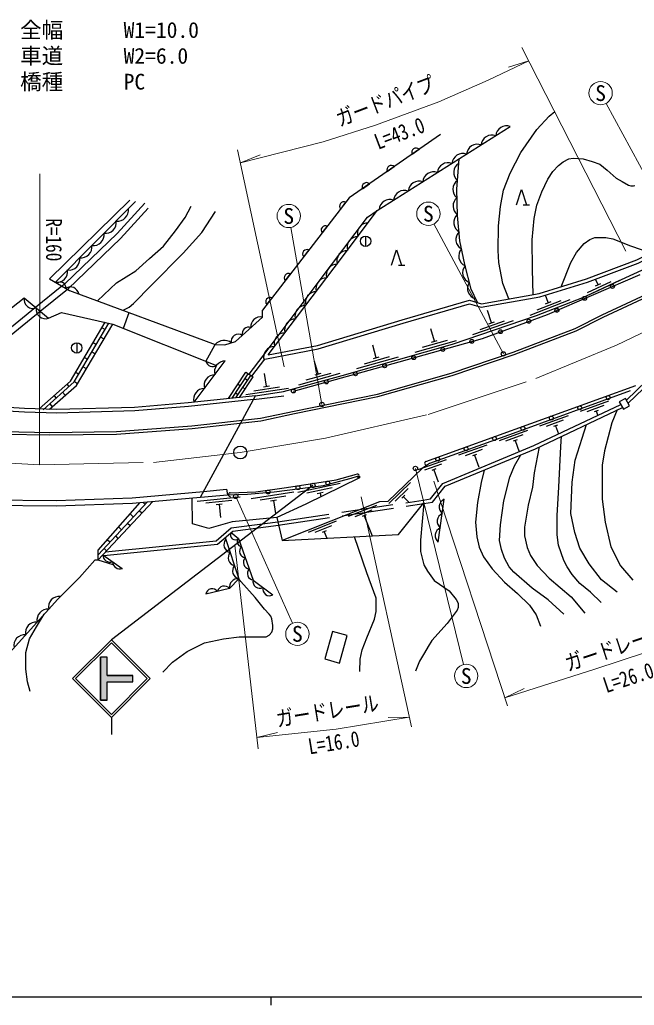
# Model space of a CAD drawing. Units: millimetres at full size, sheet at 1:1000; details may follow other scales. Extents: x 40000 to 680000, y 20000 to 380000.
# Drawn here: x 238916 to 310132, y 204000 to 318322 of the extents above; entities that cross this region are included whole.
import ezdxf
from ezdxf.enums import TextEntityAlignment as Align

# ---------------------------------------------------------------- set-up
doc = ezdxf.new("R2010")
doc.units = ezdxf.units.MM
doc.header["$LTSCALE"] = 1000
doc.linetypes.add('CHAIN', pattern=[18.5, 12, -1.5, 3.5, -1.5])
doc.linetypes.add('DASHED', pattern=[7.5, 6, -1.5])
for name, color, linetype, lineweight in [('M-BGD', 7, 'Continuous', 25), ('M-BMK', 2, 'CHAIN', 13), ('M-BMK-SRVR', 3, 'Continuous', 25), ('M-STR-HTXT', 7, 'Continuous', 13), ('M-STR-STR1', 1, 'Continuous', 25), ('M-STR-STRC', 7, 'Continuous', 25), ('M-TTL-BAND', 7, 'Continuous', 25)]:
    doc.layers.add(name, color=color, linetype=linetype, lineweight=lineweight)
doc.styles.add('ＭＳ ゴシック', font='')
doc.styles.get('ＭＳ ゴシック').set_extended_font_data('MS Gothic')

msp = doc.modelspace()

# ---------------------------------------------------------------- hatches: boundary and pattern name
at = {"layer": 'M-STR-STRC'}
msp.add_hatch(color=256, dxfattribs=at).paths.add_polyline_path([(249034, 241519), (249034, 239394), (248284, 239394), (248284, 244394), (249034, 244394), (249034, 242269), (252034, 242269), (252034, 241519)])

# ---------------------------------------------------------------- linework, layer by layer
at = {"layer": 'M-BGD'}
for p, q in [((284382, 302720), (285194, 303287)), ((281511, 300718), (282324, 301285)), ((278640, 298716), (279453, 299283)), ((242376, 288264), (251669, 297381)), ((252338, 297233), (243046, 287876)), ((276109, 296357), (276715, 297141)), ((297257, 296863), (298010, 296863)), ((273968, 293588), (274574, 294372)), ((278996, 293219), (278996, 292019)), ((271827, 290820), (272433, 291603)), ((282797, 289866), (283549, 289866)), ((269686, 288051), (270292, 288834)), ((303935, 285990), (308469, 288097)), ((305949, 287587), (305645, 288241)), ((304715, 286683), (307436, 287948)), ((305632, 287440), (306266, 287735)), ((267545, 285282), (268151, 286066)), ((298055, 284033), (302712, 285852)), ((300165, 285502), (299830, 286359)), ((298877, 284677), (301672, 285768)), ((299839, 285374), (300491, 285629)), ((267038, 283824), (267038, 284626)), ((293592, 283174), (293108, 284594)), ((248460, 282591), (248819, 282378)), ((286968, 281020), (286561, 282463)), ((291421, 281798), (296152, 283414)), ((292270, 282406), (295109, 283375)), ((293261, 283061), (293924, 283287)), ((248310, 281517), (248670, 281304)), ((245519, 280853), (245519, 279653)), ((247441, 280869), (247801, 280656)), ((280232, 279118), (279824, 280562)), ((284726, 279763), (289537, 281121)), ((285606, 280323), (288494, 281139)), ((286632, 280925), (287305, 281115)), ((246423, 279148), (246783, 278935)), ((247292, 279796), (247652, 279583)), ((265507, 277214), (267110, 279328)), ((277989, 277861), (282801, 279220)), ((278870, 278422), (281757, 279237)), ((279895, 279023), (280569, 279213)), ((246274, 278074), (246634, 277861)), ((259119, 273952), (262740, 278736)), ((273494, 277229), (273093, 278674)), ((245405, 277426), (245765, 277214)), ((263111, 274374), (265129, 277432)), ((263537, 274419), (265405, 277250)), ((263962, 274464), (265681, 277068)), ((264388, 274509), (265956, 276886)), ((265039, 276696), (265315, 276514)), ((265129, 277432), (265956, 276886)), ((267497, 275799), (267279, 277283)), ((271246, 275982), (276064, 277319)), ((272129, 276539), (275020, 277340)), ((273157, 277135), (273832, 277322)), ((244387, 276035), (244625, 275768)), ((245256, 276353), (245616, 276140)), ((264213, 276043), (264489, 275861)), ((264764, 275679), (265040, 275497)), ((265111, 274841), (270058, 275569)), ((266056, 275284), (269025, 275720)), ((267151, 275748), (267843, 275849)), ((285985, 267095), (310318, 275897)), ((242894, 274704), (243132, 274437)), ((243878, 275102), (244187, 274756)), ((263938, 275026), (264214, 274844)), ((266006, 274262), (269531, 274687)), ((242386, 273771), (242694, 273425)), ((307156, 274087), (303866, 272893)), ((306600, 273566), (304626, 272850)), ((302456, 272382), (299166, 271188)), ((305946, 273010), (305485, 272843)), ((305716, 272926), (305899, 272421)), ((301900, 271861), (299926, 271144)), ((301246, 271304), (300785, 271137)), ((301016, 271221), (301360, 270271)), ((297757, 270672), (294464, 269486)), ((297200, 270152), (295224, 269441)), ((293053, 268978), (289760, 267793)), ((296544, 269597), (296083, 269432)), ((296314, 269515), (296785, 268205)), ((292496, 268459), (290520, 267748)), ((291840, 267904), (291379, 267738)), ((291609, 267821), (292117, 266410)), ((288348, 267285), (285055, 266100)), ((287791, 266766), (285815, 266055)), ((287135, 266211), (286674, 266045)), ((286905, 266128), (287413, 264717)), ((276036, 264544), (271154, 263466)), ((284219, 264632), (281704, 262198)), ((259860, 262948), (262979, 263228)), ((270681, 263523), (265744, 262733)), ((269741, 263069), (266779, 262595)), ((275124, 264036), (272195, 263389)), ((274066, 263495), (273382, 263344)), ((273724, 263419), (273822, 262977)), ((283924, 263930), (282415, 262469)), ((283554, 263154), (283202, 262814)), ((283378, 262984), (283994, 262348)), ((254356, 262454), (248003, 255669)), ((253725, 262398), (248003, 256238)), ((253448, 262100), (253180, 262349)), ((264451, 262931), (259475, 262441)), ((263486, 262535), (260500, 262241)), ((262370, 262123), (261674, 262055)), ((262022, 262089), (262169, 260596)), ((268653, 262591), (267962, 262480)), ((268307, 262536), (268544, 261054)), ((280243, 261986), (276990, 260695)), ((287412, 257711), (288116, 262702)), ((252087, 260635), (251703, 260991)), ((253073, 261084), (252767, 261367)), ((279704, 261449), (277752, 260674)), ((279066, 260873), (278611, 260692)), ((278838, 260783), (279761, 258459)), ((251706, 259624), (251406, 259902)), ((275596, 260141), (272344, 258849)), ((275057, 259604), (273105, 258829)), ((250339, 258164), (250045, 258436)), ((250726, 259169), (250378, 259493)), ((274419, 259028), (273964, 258847)), ((274191, 258937), (274489, 258188)), ((249365, 257704), (249052, 257994)), ((248538, 256240), (250806, 254648)), ((248972, 256704), (248684, 256971))]:
    msp.add_line(p, q, dxfattribs=at)
at = {"layer": 'M-BGD', "linetype": 'DASHED'}
for p, q in [((240758, 284962), (243806, 287438)), ((241298, 284511), (244446, 287068)), ((250935, 282525), (251614, 284355)), ((260501, 278685), (261561, 280663)), ((268821, 260069), (285666, 262599)), ((268880, 259673), (285761, 262208))]:
    msp.add_line(p, q, dxfattribs=at)
at = {"layer": 'M-BGD'}
for points in [[(265825, 276972), (267336, 278964), (273512, 280138), (283351, 283140), (291039, 285361), (292409, 284961), (299205, 286163), (304711, 287889), (310580, 290097), (314096, 291814), (318888, 294404), (319215, 294682), (320199, 294735), (330160, 302114), (336193, 306795), (341712, 311431), (347150, 316678)], [(267694, 279439), (273416, 280527), (283237, 283523), (291039, 285778), (292432, 285372), (299110, 286553), (304580, 288267), (310421, 290465), (313913, 292170), (318661, 294736), (319058, 295074), (320058, 295128), (329918, 302432), (335942, 307107), (341444, 311728), (346882, 316975)], [(306039, 286968), (309148, 288413), (317409, 292224), (324266, 296637), (333015, 302636), (341721, 309388), (348343, 315352)], [(233289, 270516), (237023, 270266), (242410, 270154), (250129, 270259), (258893, 270900), (266868, 271803), (270773, 272628), (280429, 274610), (289011, 277041), (296198, 279484), (303389, 282247), (306541, 283804), (313910, 287270), (320871, 291047), (327413, 294893), (332733, 298377), (336617, 301047), (343271, 306296), (347296, 309687), (350628, 312815)], [(233309, 270815), (237037, 270566), (242411, 270454), (250116, 270559), (258865, 271199), (266820, 272100), (270712, 272922), (280358, 274902), (288922, 277328), (296096, 279766), (303268, 282522), (306411, 284075), (313774, 287538), (320723, 291308), (327255, 295148), (332566, 298626), (336439, 301289), (343081, 306528), (347097, 309911), (350427, 313038)], [(295577, 285928), (294919, 287734), (294430, 290176), (294346, 291534), (294402, 294401), (294621, 296674), (294991, 298545), (295753, 300537), (296982, 302909), (298824, 305582), (300256, 307145), (300916, 307667)], [(267694, 279439), (276219, 290649), (280343, 296176), (295769, 305932)], [(356552, 306236), (351378, 301621), (342041, 294270), (332776, 287876), (328252, 285055), (322638, 282079), (312939, 277213), (309418, 273826)], [(287659, 305006), (277103, 297644), (267038, 284626)], [(291946, 285513), (291214, 287057), (290478, 289943), (289934, 292662), (289629, 295607), (289552, 298669), (289831, 302176)], [(298408, 286428), (298329, 289369), (298305, 292788), (298530, 295275), (298834, 296796), (299433, 298372), (300122, 299823), (300681, 300710), (301349, 301424), (301877, 301849), (302564, 302186), (303053, 302268), (304191, 302173), (305247, 301875), (306133, 301574), (306984, 300860), (308019, 299957), (308726, 299539), (309461, 299121), (309744, 299059), (310040, 299044), (310184, 299078)], [(296470, 296863), (297052, 298645), (297635, 296863)], [(243806, 287438), (244127, 287699), (250190, 293528), (253417, 297031)], [(244446, 287068), (244514, 287124), (250577, 292953), (253804, 296456)], [(247932, 285722), (250127, 287789), (252390, 289175), (253953, 290621), (255562, 292052), (256957, 293838), (258099, 295384), (258773, 296694)], [(267110, 279328), (273625, 287991), (279202, 295409), (280343, 296176)], [(250905, 284618), (251593, 284966), (252108, 285408), (254174, 287528), (257844, 291239), (260003, 293638), (261587, 296093)], [(301662, 287353), (302780, 290159), (303446, 291326), (304313, 292357), (304966, 292839), (305570, 293059), (306265, 293059), (306840, 293073), (307642, 292910), (309689, 292101), (310943, 291658), (311629, 291479), (312291, 291378)], [(282010, 289866), (282592, 291648), (283174, 289866)], [(242376, 288264), (244700, 286922), (261561, 280663), (262693, 280623), (263920, 280982), (264705, 281702), (267038, 283824)], [(270628, 275253), (282879, 278638), (292530, 281357), (300063, 284141), (310812, 288771)], [(266246, 274705), (269474, 275179), (276293, 277071), (289056, 280674), (298788, 283998), (304183, 286105), (306039, 286968)], [(229755, 276024), (231454, 279792), (239443, 286062), (242264, 283704)], [(229039, 274284), (229755, 276024), (240758, 284962)], [(229577, 274009), (230142, 275449), (241298, 284511)], [(242264, 283704), (243759, 284369), (249689, 283025), (261709, 278200)], [(241184, 273180), (244799, 276402), (248832, 283220)], [(241613, 273082), (245227, 276305), (249260, 283123)], [(242378, 273142), (245477, 275906), (249689, 283025)], [(309647, 275257), (296092, 270338), (286388, 266845), (285601, 266318), (281582, 262428), (280616, 262404), (269337, 257924)], [(285666, 262599), (286527, 262735), (287965, 264543), (298510, 268921), (308573, 273689)], [(285761, 262209), (286743, 262365), (288214, 264213), (298673, 268555), (308766, 273337)], [(308169, 273054), (307527, 271548), (306698, 268303), (306425, 266658), (306397, 262720), (306742, 260048), (307431, 257160), (308519, 254963), (309947, 253306)], [(308150, 251912), (306351, 253353), (304909, 255212), (303834, 257033), (303263, 258822), (302800, 261034), (302917, 264680), (303281, 267215), (304089, 269774), (304596, 271361)], [(306299, 250715), (305071, 251927), (303816, 252929), (302924, 253974), (302347, 254855), (301964, 255608), (301344, 257356), (301181, 258578), (301214, 260811), (301397, 264109), (301604, 268805), (301715, 269997)], [(299121, 268768), (298524, 265762), (298326, 264103), (297837, 262013), (297404, 259443), (297406, 258453), (297707, 257095), (298115, 256157), (298895, 254999), (300274, 253559), (302818, 251391), (304384, 249498)], [(301988, 249361), (300157, 251034), (298317, 252386), (296173, 254223), (295626, 254875), (295086, 255882), (294761, 256885), (294532, 257906), (294617, 259716), (295022, 262498), (295699, 265260), (296252, 266584), (296969, 267848)], [(262979, 263228), (265300, 263288), (268397, 263553), (274111, 264305), (277329, 265147), (278049, 265358), (278309, 265359), (278309, 265288), (278304, 265182), (272078, 262119), (268699, 260575), (263535, 260074), (260816, 259290), (258923, 259838), (258890, 262861)], [(263313, 263447), (266288, 263574), (269826, 264065), (275592, 264956), (277958, 265619)], [(292728, 266087), (292394, 264646), (291966, 262307), (291719, 260044), (291902, 258334), (292147, 257126), (292670, 256014), (293646, 254636), (295095, 253096), (296593, 251772), (297986, 250429), (298770, 249275), (299266, 247969)], [(260215, 263602), (262872, 263885), (262979, 263228)], [(248003, 255669), (248003, 256808), (252880, 262322)], [(268699, 260575), (269337, 257924), (282825, 258616), (285748, 262265)], [(285748, 262265), (285377, 257959), (285377, 256618), (285755, 255083), (286165, 254342), (286949, 253266), (288691, 252081), (289485, 251088), (289714, 250648), (289714, 250151), (289599, 249824), (288448, 248304), (286675, 246313), (286234, 245617), (285834, 244889), (285229, 243906), (284799, 242749)], [(248650, 256161), (261842, 257503), (263601, 259009), (268915, 259677)], [(248860, 256584), (261677, 257888), (263432, 259390), (268821, 260069)], [(263409, 258844), (264284, 258149), (265973, 253328), (268243, 251610)], [(262722, 258256), (264297, 253477), (263220, 252333), (260470, 251698)], [(278335, 242731), (278374, 244136), (278586, 245216), (279159, 246611), (280024, 248802), (280231, 249674), (280231, 251218), (279125, 254170), (277692, 258353)], [(249760, 255093), (248003, 255640), (247611, 255640), (245833, 253606), (243299, 251079)], [(255492, 242624), (256611, 243799), (258304, 245023), (260317, 246048), (262528, 246523), (264338, 246727), (266504, 246727), (267488, 246740), (267836, 246920), (268140, 247294), (268263, 247659), (268263, 248045), (268121, 248838), (268012, 249124), (267823, 249361), (267295, 249945), (266214, 251315), (264553, 253142), (264297, 253477)], [(234250, 237383), (233547, 240271), (243299, 251079)], [(240112, 240410), (239830, 241528), (239612, 242974), (239622, 244925), (240054, 246519), (240869, 247901), (241750, 249362)]]:
    msp.add_lwpolyline(points, dxfattribs=at)
at = {"layer": 'M-BGD', "linetype": 'DASHED'}
msp.add_lwpolyline([(356286, 306535), (351121, 301927), (341804, 294592), (332556, 288210), (328052, 285402), (322454, 282435), (312705, 277543), (309219, 274189)], dxfattribs=at)
at = {"layer": 'M-BGD'}
for points in [[(308869, 273148), (309577, 273535), (309103, 274402), (308395, 274015)], [(274256, 244188), (275972, 243702), (276871, 246878), (275155, 247363)]]:
    msp.add_lwpolyline(points, close=True, dxfattribs=at)
for centre, radius in [((278996, 292619), 600), ((307598, 287387), 225), ((304383, 286002), 225), ((301169, 284617), 225), ((297909, 283345), 225), ((291312, 281014), 225), ((294626, 282132), 225), ((245519, 280253), 600), ((287943, 280065), 225), ((284575, 279115), 225), ((281203, 278175), 225), ((277830, 277243), 225), ((274456, 276311), 225), ((270628, 275253), 225), ((307103, 274495), 225), ((303812, 273304), 225), ((300520, 272114), 225), ((297229, 270923), 225), ((293938, 269733), 225), ((290646, 268542), 225), ((287355, 267352), 225), ((271164, 264044), 225), ((274623, 264579), 225), ((267700, 263543), 225)]:
    msp.add_circle(centre, radius, dxfattribs=at)
for centre, radius, start, end in [((295324, 304763), 1250, 69.18162, 175.44182), ((293634, 303694), 1250, 69.18162, 175.44182), ((284844, 302924), 505, 46.06637, 203.72456), ((291944, 302625), 1250, 69.18162, 175.44182), ((290253, 301556), 1250, 69.18162, 175.44182), ((281973, 300921), 505, 46.06637, 203.72456), ((286873, 299418), 1250, 69.18162, 175.44182), ((288563, 300487), 1250, 69.18162, 175.44182), ((290458, 300603), 1250, 122.32643, 228.58663), ((285183, 298349), 1250, 69.18162, 175.44182), ((290350, 298642), 1250, 125.06949, 231.86411), ((279103, 298919), 505, 46.06637, 203.72456), ((283492, 297280), 1250, 69.18162, 175.44182), ((281802, 296211), 1250, 69.18162, 175.44182), ((290380, 296701), 1250, 129.92741, 232.50253), ((250265, 296210), 1250, 262.06977, 8.32997), ((276489, 296689), 505, 63.46128, 221.11947), ((248856, 294791), 1250, 262.06977, 8.32997), ((290468, 294791), 1250, 132.77109, 239.03129), ((274348, 293921), 505, 63.46128, 221.11947), ((279301, 293525), 1250, 90.14062, 196.40082), ((247447, 293372), 1250, 262.06977, 8.32997), ((278105, 291922), 1250, 90.14062, 196.40082), ((290700, 292828), 1250, 134.48033, 241.04578), ((246037, 291953), 1250, 262.06977, 8.32997), ((272207, 291152), 505, 63.46128, 221.11947), ((276905, 290313), 1250, 89.61949, 195.87969), ((291040, 290916), 1250, 139.12561, 245.38581), ((244628, 290534), 1250, 262.06977, 8.32997), ((243219, 289114), 1250, 262.06977, 8.32997), ((275695, 288721), 1250, 89.61949, 195.87969), ((291494, 288996), 1250, 141.16615, 247.42635), ((270067, 288383), 505, 63.46128, 221.11947), ((274484, 287129), 1250, 89.61949, 195.87969), ((243628, 287248), 631, 353.70988, 126.28397), ((244775, 286331), 995, 11.66661, 121.54938), ((292061, 287160), 1250, 146.94932, 254.99924), ((240478, 285866), 1053, 169.30028, 290.92018), ((267926, 285614), 505, 63.46128, 221.11947), ((273274, 285537), 1250, 89.61949, 195.87969), ((241888, 284687), 1053, 169.30028, 290.92018), ((272063, 283945), 1250, 89.61949, 195.87969), ((266799, 282751), 1100, 77.42327, 187.16974), ((270852, 282353), 1250, 89.61949, 195.87969), ((265450, 281890), 768, 70.39708, 194.19594), ((264246, 281008), 832, 56.50792, 191.71888), ((269642, 280761), 1250, 89.61949, 195.87969), ((262594, 279721), 1397, 53.14023, 137.62232), ((268431, 279169), 1250, 89.61949, 195.87969), ((261281, 278882), 804, 194.15188, 302.10517), ((262734, 277486), 1250, 89.74861, 196.00881), ((261527, 275891), 1250, 89.74861, 196.00881), ((260320, 274296), 1250, 89.74861, 196.00881), ((286062, 266884), 225, 109.88536, 289.88536), ((278019, 265403), 225, 278.7897, 98.7897), ((263323, 263222), 225, 92.45201, 272.45201), ((288511, 261798), 986, 113.58566, 230.36032), ((288276, 260134), 986, 113.58566, 230.36032), ((263889, 258550), 563, 148.52586, 314.56675), ((288041, 258471), 986, 113.58566, 230.36032), ((263522, 257441), 947, 140.42732, 256.05251), ((264656, 257754), 542, 133.30489, 265.3125), ((249405, 256270), 868, 182.02241, 287.87913), ((264023, 255918), 947, 140.42732, 256.05251), ((265142, 256672), 758, 134.47159, 264.14579), ((250540, 255474), 868, 182.02241, 287.87913), ((264525, 254396), 947, 140.42732, 256.05251), ((265596, 255377), 758, 134.47159, 264.14579), ((266050, 254082), 758, 134.47159, 264.14579), ((264201, 252489), 993, 84.45233, 189.04528), ((266718, 253134), 770, 165.37534, 300.39586), ((261230, 251541), 776, 37.62066, 168.38246), ((262605, 251859), 776, 37.62066, 168.38246), ((267853, 252275), 770, 165.37534, 300.39586), ((243501, 250183), 1250, 84.81219, 191.0724), ((242161, 248699), 1250, 84.81219, 191.0724), ((240822, 247214), 1250, 84.81219, 191.0724), ((239482, 245729), 1250, 84.81219, 191.0724)]:
    msp.add_arc(centre, radius, start, end, dxfattribs=at)
at = {"layer": 'M-BMK'}
msp.add_lwpolyline([(66882, 290985), (83015, 287883), (105800, 283985), (132400, 280082), (165328, 275546), (198156, 271182), (218993, 268659), (235411, 267026), (241215, 266706), (254430, 266971), (264473, 268122), (274347, 269779), (286240, 272533), (298730, 276707), (308078, 280559), (318877, 285788), (330156, 292489), (341824, 300768), (346477, 304722), (352870, 310326)], dxfattribs=at)
at = {"layer": 'M-BMK-SRVR'}
msp.add_circle((264473, 268122), 750, dxfattribs=at)
at = {"layer": 'M-STR-HTXT'}
for p, q in [((309164, 291475), (297120, 315118)), ((297918, 313551), (295575, 312817)), ((317229, 289458), (306873, 308621)), ((269559, 278071), (264169, 303241)), ((264497, 301708), (266767, 302644)), ((241240, 300447), (241215, 266706)), ((273935, 273694), (270325, 294227)), ((294960, 279563), (286906, 294628)), ((284765, 266280), (290337, 243511)), ((286896, 264810), (295446, 238735)), ((263956, 263031), (270540, 248316)), ((284313, 236281), (278502, 262967)), ((266546, 233740), (263852, 257378)), ((295140, 239668), (297354, 240729)), ((284064, 237425), (281609, 237373)), ((266397, 235045), (268777, 235649))]:
    msp.add_line(p, q, dxfattribs=at)
for points in [[(264497, 301708), (274080, 304170), (280131, 306108), (287495, 308790), (293184, 311302), (297918, 313551)], [(295140, 239668), (305559, 242974), (320602, 247938)], [(266397, 235045), (275569, 236048), (284064, 237425)]]:
    msp.add_lwpolyline(points, dxfattribs=at)
for centre in [(306231, 309809), (270091, 295556), (286270, 295819), (271091, 247083), (290658, 242200)]:
    msp.add_circle(centre, 1350, dxfattribs=at)
at = {"layer": 'M-STR-STR1'}
msp.add_line((259860, 262948), (266246, 274705), dxfattribs=at)
for points in [[(266246, 274705), (258430, 273879), (252215, 273355), (243222, 273116), (239488, 273232), (233829, 273561)], [(266006, 274262), (258469, 273466), (252238, 272941), (243221, 272701), (239469, 272818), (233577, 273160)], [(227155, 262925), (235317, 261998), (243130, 261923), (251984, 262242), (259860, 262948)], [(227520, 263508), (235355, 262618), (243122, 262543), (251946, 262861), (260215, 263602)]]:
    msp.add_lwpolyline(points, dxfattribs=at)
at = {"layer": 'M-STR-STRC'}
for p, q in [((272885, 264307), (249533, 246395)), ((245033, 241895), (249533, 246395)), ((245387, 241895), (249533, 246041)), ((254034, 241894), (249533, 246395)), ((253680, 241894), (249533, 246041)), ((249034, 244394), (248284, 244394)), ((248284, 239394), (248284, 244394)), ((249034, 242269), (249034, 244394)), ((245033, 241895), (249533, 237394)), ((245387, 241895), (249533, 237748)), ((249034, 242269), (252034, 242269)), ((249034, 241519), (252034, 241519)), ((249034, 239394), (249034, 241519)), ((249533, 237748), (253680, 241894)), ((249534, 237394), (254034, 241894)), ((252034, 241519), (252034, 242269)), ((249034, 239394), (248284, 239394)), ((249533, 237394), (249533, 235394))]:
    msp.add_line(p, q, dxfattribs=at)
msp.add_lwpolyline([(252034, 242269), (249034, 242269), (249034, 244394), (248284, 244394), (248284, 239394), (249034, 239394), (249034, 241519), (252034, 241519)], close=True, dxfattribs=at)
for centre in [(294960, 279563), (273935, 273694), (284765, 266280), (272885, 264307), (263956, 263031)]:
    msp.add_circle(centre, 250, dxfattribs=at)
at = {"layer": 'M-TTL-BAND'}
for p, q in [((40000, 205000), (579000, 205000)), ((268000, 205000), (268000, 204000))]:
    msp.add_line(p, q, dxfattribs=at)

# ---------------------------------------------------------------- texts
at = {"layer": 'M-STR-HTXT', "style": 'ＭＳ ゴシック'}
for s, p in [('全幅', (238956, 315667)), ('W1=10.0', (250956, 315667)), ('車道', (238956, 312667)), ('W2=6.0', (250956, 312667)), ('橋種', (238956, 309667)), ('PC', (250956, 309667))]:
    msp.add_text(s, height=1833, dxfattribs=at).set_placement(p, align=Align.BOTTOM_LEFT)
at = {"layer": 'M-STR-HTXT', "style": 'ＭＳ ゴシック', "width": 0.8}
for s, rotation, p in [('ガードパイプ', 20.87, (281793, 307516)), ('L=43.0', 20.87, (283445, 303782)), ('R=160', 269.958, (241422, 292792)), ('ガードレール', 18.263, (308323, 244083)), ('L=26.0', 18.263, (309904, 240624)), ('ガードレール', 9.206, (274802, 236700)), ('L=16.0', 9.206, (275546, 233033))]:
    msp.add_text(s, height=1833, rotation=rotation, dxfattribs=at).set_placement(p, align=Align.BOTTOM_CENTER)
at = {"layer": 'M-STR-HTXT', "style": 'ＭＳ ゴシック'}
for p in [(306231, 309809), (270091, 295556), (286270, 295819), (271091, 247083), (290658, 242200)]:
    msp.add_text('S', height=1833, dxfattribs=at).set_placement(p, align=Align.MIDDLE_CENTER)

doc.saveas('drawing.dxf')
